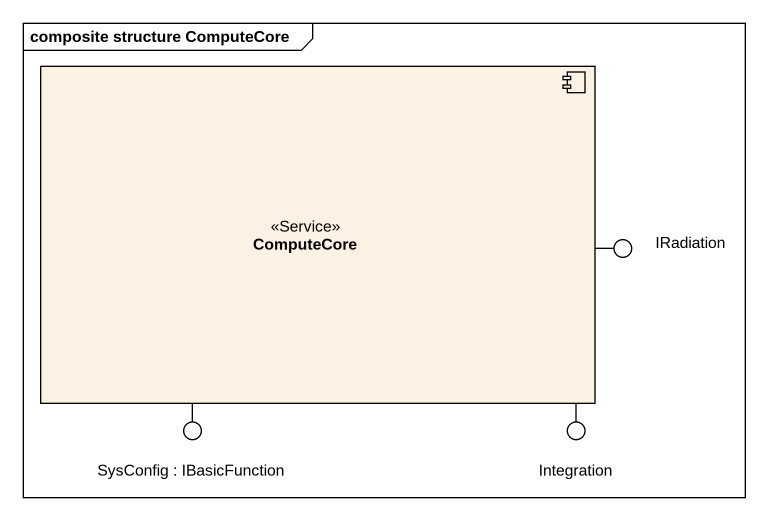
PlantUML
@startuml
mainframe composite structure ComputeCore
component ComputeCore <<Service>>
() IRadiation
() "SysConfig : IBasicFunction" as SysConfig
() Integration
ComputeCore -right- IRadiation
ComputeCore -- SysConfig
ComputeCore -- Integration
@enduml
